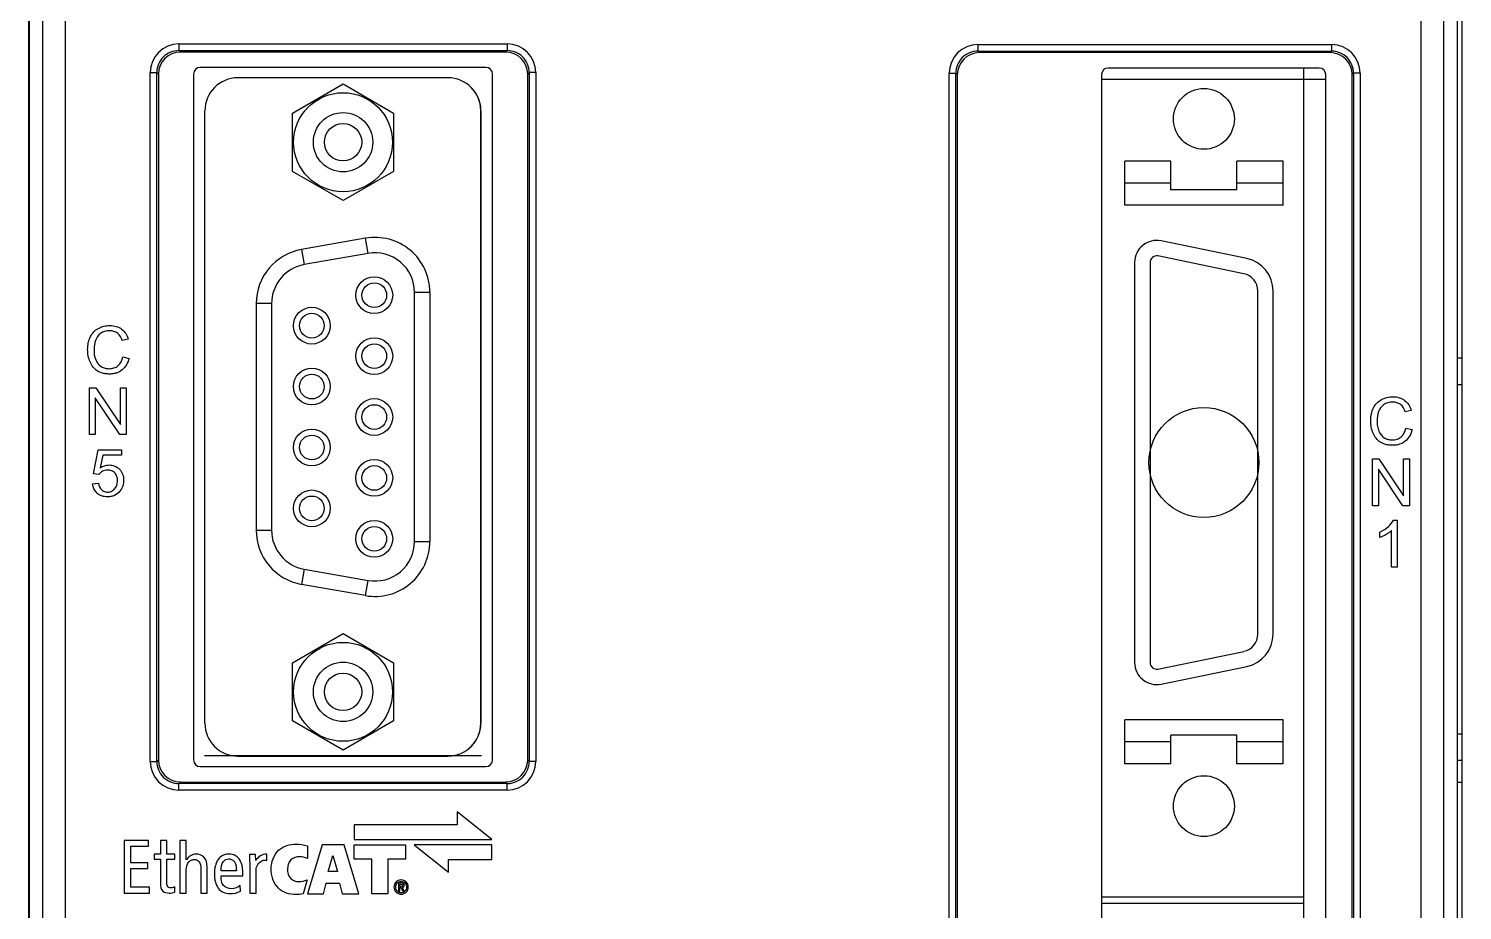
# Model space of a CAD drawing. Extents: x 0 to 67, y 0 to 185.
# Drawn here: x 1.5 to 66.8, y 109.6 to 149.7 of the extents above; entities that cross this region are included whole.
import ezdxf

# ---------------------------------------------------------------- set-up
doc = ezdxf.new("R2010")
doc.units = 0
doc.header["$LTSCALE"] = 4
doc.layers.get('0').update_dxf_attribs({"linetype": 'CONTINUOUS'})
doc.layers.add('02___PRT_ALL_AXES', color=7, linetype='CONTINUOUS')

msp = doc.modelspace()

# ---------------------------------------------------------------- linework, layer by layer
at = {"color": 7, "linetype": 'Continuous'}
for p, q in [((1.543, 14.858), (1.543, 181.474)), ((1.559, 181.459), (1.559, 24.688)), ((66.527, 181.459), (66.527, 24.688)), ((66.543, 24.674), (66.543, 181.474)), ((66.741, 19.04), (66.755, 168.812)), ((2.172, 150.439), (2.172, 25.301)), ((3.198, 150.43), (3.198, 25.301)), ((64.889, 25.301), (64.889, 150.43)), ((65.915, 25.301), (65.915, 150.439)), ((8.375, 149.037), (8.375, 148.737)), ((8.375, 149.037), (23.311, 149.037)), ((8.375, 148.737), (8.443, 148.668)), ((8.375, 148.737), (23.311, 148.737)), ((23.311, 148.737), (23.243, 148.668)), ((23.311, 149.037), (23.311, 148.737)), ((44.718, 149.008), (44.718, 148.708)), ((44.718, 149.008), (60.808, 149.008)), ((44.718, 148.708), (44.783, 148.644)), ((44.718, 148.708), (60.808, 148.708)), ((60.808, 148.708), (60.743, 148.644)), ((60.808, 149.008), (60.808, 148.708)), ((23.243, 148.668), (8.443, 148.668)), ((60.743, 148.644), (44.783, 148.644)), ((7.075, 116.4), (7.075, 147.737)), ((7.075, 147.737), (7.375, 147.737)), ((7.375, 116.4), (7.375, 147.737)), ((7.375, 147.737), (7.443, 147.669)), ((7.443, 147.669), (7.443, 116.468)), ((9.043, 147.669), (9.043, 116.469)), ((22.343, 147.969), (9.343, 147.969)), ((20.618, 147.499), (11.058, 147.499)), ((22.643, 116.469), (22.643, 147.669)), ((24.311, 147.737), (24.243, 147.669)), ((24.243, 116.468), (24.243, 147.669)), ((24.311, 147.737), (24.311, 116.4)), ((24.611, 147.737), (24.311, 147.737)), ((24.611, 147.737), (24.611, 116.4)), ((43.419, 44.419), (43.419, 147.708)), ((43.419, 147.708), (43.719, 147.708)), ((43.719, 44.419), (43.719, 147.708)), ((43.719, 147.708), (43.783, 147.644)), ((43.783, 147.644), (43.783, 44.483)), ((50.343, 147.644), (50.343, 76.544)), ((50.343, 147.444), (60.543, 147.444)), ((60.243, 147.944), (50.643, 147.944)), ((59.543, 43.484), (59.543, 147.944)), ((60.543, 43.784), (60.543, 147.644)), ((61.808, 147.708), (61.743, 147.644)), ((61.743, 44.483), (61.743, 147.644)), ((61.808, 147.708), (61.808, 44.419)), ((62.108, 147.708), (61.808, 147.708)), ((62.108, 147.708), (62.108, 44.419)), ((13.548, 145.894), (15.843, 147.219)), ((15.843, 147.219), (18.138, 145.894)), ((9.558, 118.139), (9.558, 145.999)), ((13.548, 143.244), (13.548, 145.894)), ((18.138, 145.894), (18.138, 143.244)), ((22.108, 118.139), (22.108, 146.009)), ((22.117, 145.999), (22.117, 118.149)), ((51.4, 141.7), (51.4, 143.7)), ((53.5, 143.7), (51.4, 143.7)), ((53.5, 142.4), (53.5, 143.7)), ((56.5, 142.4), (56.5, 143.7)), ((58.6, 143.7), (56.5, 143.7)), ((58.6, 141.7), (58.6, 143.7)), ((15.843, 141.919), (13.548, 143.244)), ((18.138, 143.244), (15.843, 141.919)), ((53.5, 142.7), (51.4, 142.7)), ((56.5, 142.4), (53.5, 142.4)), ((58.6, 142.7), (56.5, 142.7)), ((58.6, 141.7), (51.4, 141.7)), ((16.859, 140.201), (13.959, 139.69)), ((13.959, 139.69), (14.081, 139)), ((16.981, 139.512), (16.859, 140.201)), ((56.953, 139.274), (53.052, 140.079)), ((16.981, 139.512), (14.081, 139)), ((51.85, 139.1), (51.85, 120.9)), ((52.55, 139.1), (52.55, 120.9)), ((56.812, 138.589), (52.911, 139.394)), ((19.093, 126.409), (19.093, 137.739)), ((19.793, 137.739), (19.093, 137.739)), ((19.793, 137.739), (19.793, 126.409)), ((57.45, 122.195), (57.45, 137.805)), ((58.15, 122.195), (58.15, 137.805)), ((11.893, 137.228), (11.893, 126.92)), ((12.593, 137.228), (11.893, 137.228)), ((12.593, 137.228), (12.593, 126.92)), ((6.073, 135.609), (5.796, 135.544)), ((5.828, 134.809), (6.11, 134.738)), ((66.752, 134.742), (66.543, 134.742)), ((4.303, 131.268), (4.303, 133.4)), ((4.303, 133.4), (4.593, 133.4)), ((4.593, 133.4), (5.713, 131.726)), ((5.713, 131.726), (5.713, 133.4)), ((5.713, 133.4), (5.983, 133.4)), ((5.983, 133.4), (5.983, 131.268)), ((66.543, 133.542), (66.752, 133.542)), ((4.574, 132.943), (4.574, 131.268)), ((5.694, 131.268), (4.574, 132.943)), ((64.435, 132.368), (64.157, 132.303)), ((4.574, 131.268), (4.303, 131.268)), ((5.983, 131.268), (5.694, 131.268)), ((64.189, 131.568), (64.472, 131.497)), ((4.494, 129.483), (4.7, 130.578)), ((4.7, 130.578), (5.761, 130.578)), ((5.761, 130.578), (5.761, 130.328)), ((4.91, 130.328), (4.795, 129.755)), ((5.761, 130.328), (4.91, 130.328)), ((62.665, 128.027), (62.665, 130.16)), ((62.665, 130.16), (62.955, 130.16)), ((62.955, 130.16), (64.075, 128.485)), ((64.075, 130.16), (64.345, 130.16)), ((64.075, 128.485), (64.075, 130.16)), ((64.345, 130.16), (64.345, 128.027)), ((4.74, 129.451), (4.494, 129.483)), ((62.936, 129.703), (62.936, 128.027)), ((64.056, 128.027), (62.936, 129.703)), ((4.447, 129.033), (4.722, 129.056)), ((62.936, 128.027), (62.665, 128.027)), ((64.345, 128.027), (64.056, 128.027)), ((63.627, 127.375), (63.795, 127.375)), ((63.795, 127.375), (63.795, 125.234)), ((11.893, 126.92), (12.593, 126.92)), ((63.01, 126.586), (63.01, 126.839)), ((63.534, 125.234), (63.534, 126.902)), ((19.093, 126.409), (19.793, 126.409)), ((63.795, 125.234), (63.534, 125.234)), ((14.081, 125.148), (13.959, 124.458)), ((14.081, 125.148), (16.981, 124.636)), ((16.859, 123.947), (16.981, 124.636)), ((16.859, 123.947), (13.959, 124.458)), ((13.548, 120.894), (15.843, 122.219)), ((15.843, 122.219), (18.138, 120.894)), ((52.911, 120.606), (56.812, 121.411)), ((13.548, 118.244), (13.548, 120.894)), ((18.138, 120.894), (18.138, 118.244)), ((53.052, 119.921), (56.953, 120.726)), ((15.843, 116.919), (13.548, 118.244)), ((18.138, 118.244), (15.843, 116.919)), ((51.4, 116.3), (51.4, 118.3)), ((58.6, 118.3), (51.4, 118.3)), ((58.6, 116.3), (58.6, 118.3)), ((53.5, 116.3), (53.5, 117.6)), ((56.5, 117.6), (53.5, 117.6)), ((56.5, 116.3), (56.5, 117.6)), ((66.75, 117.643), (66.543, 117.644)), ((53.5, 117.3), (51.4, 117.3)), ((58.6, 117.3), (56.5, 117.3)), ((7.075, 116.4), (7.375, 116.4)), ((7.375, 116.4), (7.443, 116.468)), ((9.343, 116.169), (22.343, 116.169)), ((9.543, 116.669), (22.143, 116.669)), ((11.048, 116.649), (20.618, 116.649)), ((24.311, 116.4), (24.243, 116.468)), ((24.611, 116.4), (24.311, 116.4)), ((53.5, 116.3), (51.4, 116.3)), ((58.6, 116.3), (56.5, 116.3)), ((66.75, 116.444), (66.527, 116.444)), ((8.375, 115.4), (8.443, 115.468)), ((8.443, 115.468), (23.243, 115.468)), ((23.311, 115.4), (23.243, 115.468)), ((66.75, 115.444), (66.527, 115.444)), ((8.375, 115.1), (8.375, 115.4)), ((23.311, 115.4), (8.375, 115.4)), ((23.311, 115.1), (8.375, 115.1)), ((23.311, 115.1), (23.311, 115.4)), ((16.343, 113.516), (16.343, 112.858)), ((21.039, 113.516), (16.343, 113.516)), ((21.039, 114.106), (21.039, 113.516)), ((22.604, 112.858), (21.039, 114.106)), ((16.343, 112.858), (22.604, 112.858)), ((5.882, 112.808), (5.882, 110.417)), ((6.996, 112.808), (5.882, 112.808)), ((6.183, 111.787), (6.183, 112.548)), ((6.183, 112.548), (6.996, 112.548)), ((6.996, 112.548), (6.996, 112.808)), ((7.259, 112.187), (7.259, 111.954)), ((7.536, 112.187), (7.259, 112.187)), ((7.536, 112.803), (7.536, 112.187)), ((7.824, 112.803), (7.536, 112.803)), ((7.824, 112.187), (7.824, 112.803)), ((8.184, 112.187), (7.824, 112.187)), ((8.184, 111.954), (8.184, 112.187)), ((8.426, 112.803), (8.426, 110.417)), ((8.714, 112.803), (8.426, 112.803)), ((8.714, 111.924), (8.714, 112.803)), ((11.86, 112.164), (11.582, 112.164)), ((11.87, 111.89), (11.86, 112.164)), ((12.374, 111.904), (12.374, 112.187)), ((14.219, 112.572), (14.219, 111.986)), ((14.896, 112.604), (14.233, 110.382)), ((15.894, 112.604), (14.896, 112.604)), ((16.567, 110.382), (15.894, 112.604)), ((16.343, 111.951), (16.343, 112.609)), ((16.343, 112.609), (18.69, 112.609)), ((18.69, 112.609), (18.69, 111.951)), ((22.604, 112.609), (19.081, 112.608)), ((19.081, 112.608), (20.647, 111.36)), ((22.604, 111.95), (22.604, 112.609)), ((6.957, 111.787), (6.183, 111.787)), ((6.183, 110.677), (6.183, 111.527)), ((6.183, 111.527), (6.957, 111.527)), ((6.957, 111.527), (6.957, 111.787)), ((7.259, 111.954), (7.536, 111.954)), ((7.536, 111.954), (7.536, 110.83)), ((7.824, 110.923), (7.824, 111.954)), ((7.824, 111.954), (8.184, 111.954)), ((9.372, 111.544), (9.372, 110.417)), ((9.659, 110.417), (9.659, 111.629)), ((11.596, 111.787), (11.596, 110.417)), ((15.172, 111.398), (15.38, 112.127)), ((15.385, 112.127), (15.591, 111.398)), ((17.154, 111.951), (16.343, 111.951)), ((17.154, 110.385), (17.154, 111.951)), ((17.879, 111.951), (17.879, 110.385)), ((18.69, 111.951), (17.879, 111.951)), ((20.647, 111.36), (20.647, 111.95)), ((20.647, 111.95), (22.604, 111.95)), ((8.714, 110.417), (8.714, 111.468)), ((10.991, 111.424), (10.292, 111.424)), ((10.292, 111.205), (11.279, 111.205)), ((11.279, 111.205), (11.279, 111.359)), ((11.884, 110.417), (11.884, 111.342)), ((14.213, 111.018), (14.023, 110.38)), ((14.955, 110.382), (15.072, 110.863)), ((15.072, 110.863), (15.682, 110.863)), ((15.591, 111.398), (15.172, 111.398)), ((15.682, 110.863), (15.807, 110.382)), ((18.359, 110.877), (18.359, 110.508)), ((18.496, 110.877), (18.359, 110.877)), ((5.882, 110.417), (7.04, 110.417)), ((7.04, 110.677), (6.183, 110.677)), ((7.04, 110.417), (7.04, 110.677)), ((8.184, 110.461), (8.184, 110.694)), ((8.426, 110.417), (8.714, 110.417)), ((9.372, 110.417), (9.659, 110.417)), ((11.183, 110.496), (11.169, 110.756)), ((11.596, 110.417), (11.884, 110.417)), ((14.233, 110.382), (14.955, 110.382)), ((15.807, 110.382), (16.567, 110.382)), ((17.879, 110.385), (17.154, 110.385)), ((18.359, 110.508), (18.428, 110.508)), ((18.428, 110.718), (18.428, 110.824)), ((18.428, 110.824), (18.489, 110.824)), ((18.488, 110.718), (18.428, 110.718)), ((18.428, 110.508), (18.428, 110.666)), ((18.428, 110.666), (18.469, 110.666)), ((18.469, 110.666), (18.565, 110.508)), ((18.635, 110.508), (18.536, 110.669)), ((18.565, 110.508), (18.635, 110.508)), ((50.343, 110.244), (59.543, 110.244)), ((59.543, 109.944), (50.343, 109.944))]:
    msp.add_line(p, q, dxfattribs=at)
for centre, radius in [((15.843, 144.569), 2.25), ((15.843, 144.569), 1.35), ((15.843, 144.569), 0.85), ((17.263, 137.609), 0.837), ((17.263, 137.609), 0.562), ((14.423, 136.224), 0.837), ((14.423, 136.224), 0.562), ((17.263, 134.839), 0.837), ((17.263, 134.839), 0.562), ((14.423, 133.454), 0.837), ((14.423, 133.454), 0.562), ((17.263, 132.069), 0.837), ((17.263, 132.069), 0.562), ((14.423, 130.684), 0.837), ((14.423, 130.684), 0.562), ((17.263, 129.299), 0.837), ((17.263, 129.299), 0.562), ((14.423, 127.914), 0.837), ((14.423, 127.914), 0.562), ((17.263, 126.529), 0.837), ((17.263, 126.529), 0.562), ((15.843, 119.569), 2.25), ((15.843, 119.569), 1.35), ((15.843, 119.569), 0.85)]:
    msp.add_circle(centre, radius, dxfattribs=at)
msp.add_circle((55, 130), 2.5)
for centre, radius, start, end in [((8.375, 147.737), 1.3, 90.00166, 179.99815), ((8.375, 147.737), 1, 89.99291, 180.0072), ((23.311, 147.737), 1.3, 0.00166, 89.99815), ((23.312, 147.737), 1, 359.99291, 90.0072), ((44.718, 147.708), 1.3, 90.00166, 179.99815), ((44.718, 147.708), 1, 89.99291, 180.0072), ((60.808, 147.708), 1.3, 0.00166, 89.99815), ((60.808, 147.708), 1, 359.99291, 90.0072), ((9.343, 147.669), 0.3, 90, 180), ((11.058, 145.999), 1.5, 90, 180), ((20.618, 146.009), 1.49, 0, 90), ((22.343, 147.669), 0.3, 0, 90), ((50.643, 147.644), 0.3, 90, 180), ((60.243, 147.644), 0.3, 0, 90), ((20.617, 145.999), 1.5, 0, 49.89984), ((17.293, 137.739), 2.5, 0, 100), ((14.393, 137.228), 2.5, 100, 180), ((52.85, 139.1), 1, 78.34071, 180), ((14.393, 137.228), 1.8, 100.00004, 179.99996), ((17.293, 137.739), 1.8, 359.99999, 100.00001), ((52.85, 139.1), 0.3, 78.34071, 180), ((56.65, 137.805), 1.5, 0, 78.34071), ((56.65, 137.805), 0.8, 0, 78.34071), ((14.393, 126.92), 2.5, 180, 260), ((14.393, 126.92), 1.8, 180.00004, 259.99996), ((17.293, 126.409), 2.5, 260, 0), ((17.293, 126.409), 1.8, 259.99999, 0.00001), ((56.65, 122.195), 0.8, 281.65929, 0), ((56.65, 122.195), 1.5, 281.65929, 0), ((52.85, 120.9), 1, 180, 281.65929), ((52.85, 120.9), 0.3, 180, 281.65929), ((11.048, 118.139), 1.49, 180, 270), ((20.618, 118.139), 1.49, 270, 0), ((20.617, 118.149), 1.5, 310.0993, 0), ((8.375, 116.4), 1.3, 180.00166, 269.99815), ((8.375, 116.4), 1, 179.99291, 270.0072), ((9.343, 116.469), 0.3, 180, 270), ((22.343, 116.469), 0.3, 270, 0), ((23.311, 116.4), 1.3, 270.00166, 359.99815), ((23.312, 116.4), 1, 269.99291, 0.0072)]:
    msp.add_arc(centre, radius, start, end, dxfattribs=at)
for centre, major_axis in [((8.443, 147.668), (0.707, -0.707)), ((23.243, 147.668), (-0.707, -0.707)), ((44.783, 147.643), (0.707, -0.707)), ((60.743, 147.643), (-0.707, -0.707)), ((8.443, 116.469), (0.707, 0.707)), ((23.243, 116.469), (-0.707, 0.707))]:
    msp.add_ellipse(centre, major_axis=major_axis, ratio=0.999695, start_param=2.356347, end_param=3.926839, dxfattribs=at)
for points, knots in [([(4.338, 134.572), (4.3, 134.661), (4.242, 134.849), (4.216, 135.149), (4.243, 135.449), (4.308, 135.64), (4.352, 135.725)], [0, 0, 0, 0, 0.24362, 0.494235, 0.758805, 1, 1, 1, 1]), ([(4.352, 135.725), (4.432, 135.88), (4.627, 136.083), (4.961, 136.209), (5.239, 136.241), (5.522, 136.208), (5.697, 136.122), (5.769, 136.067)], [0, 0, 0, 0, 0.320689, 0.483217, 0.650329, 0.832722, 1, 1, 1, 1]), ([(5.796, 135.544), (5.755, 135.671), (5.657, 135.859), (5.417, 135.974), (5.215, 135.997), (5.004, 135.972), (4.75, 135.855), (4.624, 135.678), (4.583, 135.555)], [0, 0, 0, 0, 0.250675, 0.361816, 0.485008, 0.627095, 0.755226, 1, 1, 1, 1]), ([(4.583, 135.555), (4.538, 135.423), (4.496, 135.123), (4.545, 134.689), (4.73, 134.434), (4.842, 134.367)], [0, 0, 0, 0, 0.322289, 0.696293, 1, 1, 1, 1]), ([(4.842, 134.367), (4.896, 134.334), (5.013, 134.283), (5.214, 134.258), (5.423, 134.286), (5.551, 134.359), (5.605, 134.403)], [0, 0, 0, 0, 0.234089, 0.468113, 0.741561, 1, 1, 1, 1]), ([(5.79, 134.208), (5.715, 134.148), (5.581, 134.077), (5.385, 134.032), (5.226, 134.022), (5.067, 134.03), (4.875, 134.063), (4.741, 134.116), (4.666, 134.165)], [0, 0, 0, 0, 0.244734, 0.37216, 0.507413, 0.646033, 0.772855, 1, 1, 1, 1]), ([(63.028, 130.924), (62.882, 131.019), (62.648, 131.336), (62.569, 131.813), (62.605, 132.207), (62.671, 132.399), (62.714, 132.484)], [0, 0, 0, 0, 0.306698, 0.648467, 0.832372, 1, 1, 1, 1]), ([(63.076, 132.86), (63.154, 132.903), (63.323, 132.969), (63.601, 133), (63.884, 132.967), (64.059, 132.881), (64.131, 132.826)], [0, 0, 0, 0, 0.239363, 0.48525, 0.753805, 1, 1, 1, 1]), ([(64.157, 132.303), (64.117, 132.43), (64.019, 132.618), (63.779, 132.733), (63.577, 132.756), (63.366, 132.732), (63.232, 132.67), (63.177, 132.63)], [0, 0, 0, 0, 0.331819, 0.479084, 0.642422, 0.830395, 1, 1, 1, 1]), ([(62.944, 132.314), (62.9, 132.182), (62.866, 131.957), (62.889, 131.657), (62.929, 131.5), (62.957, 131.429)], [0, 0, 0, 0, 0.461778, 0.746208, 1, 1, 1, 1]), ([(63.204, 131.126), (63.258, 131.093), (63.375, 131.042), (63.576, 131.017), (63.785, 131.045), (63.913, 131.118), (63.967, 131.162)], [0, 0, 0, 0, 0.234059, 0.468204, 0.741676, 1, 1, 1, 1]), ([(64.153, 130.967), (64.077, 130.907), (63.943, 130.836), (63.747, 130.791), (63.588, 130.781), (63.429, 130.789), (63.237, 130.822), (63.103, 130.875), (63.028, 130.924)], [0, 0, 0, 0, 0.244848, 0.372199, 0.507334, 0.64596, 0.772816, 1, 1, 1, 1]), ([(4.795, 129.755), (4.855, 129.797), (4.984, 129.865), (5.215, 129.902), (5.461, 129.858), (5.609, 129.756), (5.669, 129.695)], [0, 0, 0, 0, 0.23247, 0.452309, 0.728062, 1, 1, 1, 1]), ([(5.453, 128.796), (5.496, 128.843), (5.566, 128.965), (5.592, 129.17), (5.568, 129.371), (5.468, 129.536), (5.313, 129.639), (5.112, 129.67), (4.968, 129.638), (4.9, 129.6)], [0, 0, 0, 0, 0.138922, 0.29382, 0.439913, 0.569543, 0.695476, 0.830225, 1, 1, 1, 1]), ([(5.669, 129.695), (5.731, 129.632), (5.834, 129.475), (5.874, 129.2), (5.836, 128.926), (5.747, 128.765), (5.692, 128.697)], [0, 0, 0, 0, 0.24423, 0.503803, 0.756642, 1, 1, 1, 1]), ([(5.692, 128.697), (5.628, 128.616), (5.502, 128.512), (5.298, 128.448), (5.142, 128.434), (4.996, 128.444), (4.83, 128.483), (4.718, 128.547), (4.658, 128.601)], [0, 0, 0, 0, 0.270574, 0.407324, 0.554323, 0.675493, 0.787887, 1, 1, 1, 1]), ([(4.864, 128.754), (4.9, 128.722), (4.985, 128.669), (5.143, 128.644), (5.313, 128.676), (5.412, 128.752), (5.453, 128.796)], [0, 0, 0, 0, 0.221658, 0.448779, 0.722556, 1, 1, 1, 1]), ([(63.534, 126.902), (63.499, 126.869), (63.42, 126.805), (63.287, 126.72), (63.148, 126.644), (63.055, 126.603), (63.01, 126.586)], [0, 0, 0, 0, 0.230488, 0.499684, 0.76945, 1, 1, 1, 1]), ([(9.659, 111.629), (9.659, 111.778), (9.591, 112.097), (9.28, 112.187), (9.149, 112.187)], [0, 0, 0, 0, 0.531421, 1, 1, 1, 1]), ([(11.279, 111.359), (11.279, 111.568), (11.233, 111.889), (10.97, 112.122), (10.803, 112.179), (10.661, 112.192), (10.515, 112.178), (10.331, 112.116), (10.139, 111.948), (10.038, 111.706), (9.997, 111.481), (9.991, 111.356), (9.991, 111.291)], [0, 0, 0, 0, 0.260194, 0.365037, 0.418794, 0.476864, 0.54109, 0.600442, 0.715644, 0.844645, 0.91867, 1, 1, 1, 1]), ([(12.575, 111.525), (12.575, 111.826), (12.795, 112.462), (13.425, 112.642), (13.705, 112.642)], [0, 0, 0, 0, 0.518129, 1, 1, 1, 1]), ([(8.714, 111.468), (8.714, 111.591), (8.744, 111.783), (8.929, 111.925), (9.074, 111.949), (9.208, 111.931), (9.358, 111.808), (9.372, 111.648), (9.372, 111.544)], [0, 0, 0, 0, 0.301437, 0.421233, 0.548721, 0.650986, 0.745218, 1, 1, 1, 1]), ([(10.292, 111.424), (10.295, 111.57), (10.318, 111.787), (10.508, 111.951), (10.654, 111.977), (10.804, 111.949), (10.98, 111.769), (10.991, 111.563), (10.991, 111.424)], [0, 0, 0, 0, 0.305522, 0.40606, 0.500134, 0.607244, 0.710051, 1, 1, 1, 1]), ([(11.884, 111.342), (11.884, 111.426), (11.888, 111.664), (12.105, 111.914), (12.264, 111.914)], [0, 0, 0, 0, 0.345266, 1, 1, 1, 1]), ([(13.705, 110.344), (13.421, 110.344), (12.767, 110.543), (12.575, 111.209), (12.575, 111.525)], [0, 0, 0, 0, 0.473913, 1, 1, 1, 1]), ([(13.857, 112.069), (13.72, 112.069), (13.409, 111.974), (13.315, 111.66), (13.315, 111.512)], [0, 0, 0, 0, 0.482372, 1, 1, 1, 1]), ([(8.184, 110.694), (8.157, 110.682), (8.099, 110.657), (8.01, 110.645), (7.922, 110.654), (7.824, 110.742), (7.824, 110.851), (7.824, 110.923)], [0, 0, 0, 0, 0.158373, 0.331117, 0.48171, 0.613496, 1, 1, 1, 1]), ([(9.991, 111.291), (9.991, 111.225), (9.997, 111.1), (10.039, 110.874), (10.143, 110.63), (10.385, 110.428), (10.589, 110.393), (10.693, 110.393)], [0, 0, 0, 0, 0.152997, 0.292308, 0.535944, 0.75737, 1, 1, 1, 1]), ([(10.768, 110.612), (10.64, 110.612), (10.322, 110.722), (10.292, 111.051), (10.292, 111.205)], [0, 0, 0, 0, 0.45413, 1, 1, 1, 1]), ([(13.315, 111.512), (13.315, 111.36), (13.389, 111.042), (13.7, 110.936), (13.832, 110.936)], [0, 0, 0, 0, 0.53357, 1, 1, 1, 1]), ([(18.47, 111.016), (18.39, 111.012), (18.227, 110.941), (18.123, 110.69), (18.229, 110.435), (18.4, 110.364), (18.485, 110.364)], [0, 0, 0, 0, 0.239044, 0.49223, 0.745982, 1, 1, 1, 1]), ([(18.485, 110.427), (18.42, 110.427), (18.321, 110.47), (18.25, 110.585), (18.231, 110.69), (18.25, 110.796), (18.321, 110.911), (18.42, 110.954), (18.485, 110.953)], [0, 0, 0, 0, 0.240071, 0.364716, 0.500328, 0.635625, 0.760035, 1, 1, 1, 1]), ([(18.485, 110.364), (18.57, 110.364), (18.74, 110.435), (18.847, 110.69), (18.74, 110.945), (18.565, 111.018), (18.475, 111.016), (18.47, 111.016)], [0, 0, 0, 0, 0.246218, 0.493027, 0.739287, 0.985472, 1, 1, 1, 1]), ([(18.485, 110.953), (18.55, 110.953), (18.648, 110.91), (18.719, 110.796), (18.737, 110.69), (18.719, 110.585), (18.648, 110.47), (18.55, 110.427), (18.485, 110.427)], [0, 0, 0, 0, 0.239286, 0.36397, 0.499671, 0.635687, 0.760607, 1, 1, 1, 1]), ([(7.536, 110.83), (7.536, 110.717), (7.582, 110.459), (7.836, 110.416), (7.94, 110.416)], [0, 0, 0, 0, 0.519021, 1, 1, 1, 1])]:
    msp.add_open_spline(points, degree=3, knots=knots, dxfattribs=at)
for points in [[(5.769, 136.067), (5.916, 135.958), (6.022, 135.785), (6.073, 135.609)], [(4.666, 134.165), (4.52, 134.26), (4.405, 134.412), (4.338, 134.572)], [(5.605, 134.403), (5.724, 134.502), (5.795, 134.658), (5.828, 134.809)], [(6.11, 134.738), (6.059, 134.538), (5.952, 134.336), (5.79, 134.208)], [(62.714, 132.484), (62.793, 132.639), (62.923, 132.777), (63.076, 132.86)], [(63.177, 132.63), (63.07, 132.554), (62.986, 132.437), (62.944, 132.314)], [(64.131, 132.826), (64.278, 132.717), (64.384, 132.544), (64.435, 132.368)], [(62.957, 131.429), (63.004, 131.308), (63.092, 131.193), (63.204, 131.126)], [(63.967, 131.162), (64.086, 131.261), (64.157, 131.417), (64.189, 131.568)], [(64.472, 131.497), (64.421, 131.297), (64.314, 131.095), (64.153, 130.967)], [(4.9, 129.6), (4.836, 129.564), (4.779, 129.512), (4.74, 129.451)], [(4.658, 128.601), (4.538, 128.707), (4.463, 128.874), (4.447, 129.033)], [(4.722, 129.056), (4.739, 128.946), (4.782, 128.829), (4.864, 128.754)], [(63.394, 127.09), (63.486, 127.171), (63.572, 127.265), (63.627, 127.375)], [(63.01, 126.839), (63.148, 126.905), (63.28, 126.988), (63.394, 127.09)], [(9.149, 112.187), (8.982, 112.187), (8.797, 112.074), (8.721, 111.924)], [(11.582, 112.164), (11.585, 112.038), (11.596, 111.913), (11.596, 111.787)], [(12.374, 112.187), (12.18, 112.187), (11.954, 112.067), (11.877, 111.89)], [(13.705, 112.642), (13.878, 112.642), (14.05, 112.607), (14.219, 112.572)], [(12.264, 111.914), (12.3, 111.914), (12.337, 111.911), (12.374, 111.904)], [(14.219, 111.986), (14.103, 112.03), (13.981, 112.069), (13.857, 112.069)], [(13.832, 110.936), (13.962, 110.936), (14.093, 110.969), (14.213, 111.018)], [(18.633, 110.768), (18.633, 110.826), (18.554, 110.877), (18.496, 110.877)], [(7.94, 110.416), (8.023, 110.416), (8.106, 110.433), (8.184, 110.461)], [(10.693, 110.393), (10.86, 110.393), (11.032, 110.424), (11.183, 110.496)], [(11.169, 110.756), (11.054, 110.673), (10.91, 110.612), (10.768, 110.612)], [(14.023, 110.38), (13.919, 110.359), (13.812, 110.344), (13.705, 110.344)], [(18.564, 110.774), (18.564, 110.742), (18.519, 110.718), (18.488, 110.718)], [(18.489, 110.824), (18.519, 110.824), (18.564, 110.804), (18.564, 110.774)], [(18.536, 110.669), (18.582, 110.673), (18.633, 110.722), (18.633, 110.768)]]:
    msp.add_open_spline(points, degree=3, dxfattribs=at)
at = {"layer": '02___PRT_ALL_AXES', "color": 7, "linetype": 'Continuous'}
for centre in [(55, 145.63), (55, 114.37)]:
    msp.add_circle(centre, 1.385, dxfattribs=at)

doc.saveas('drawing.dxf')
